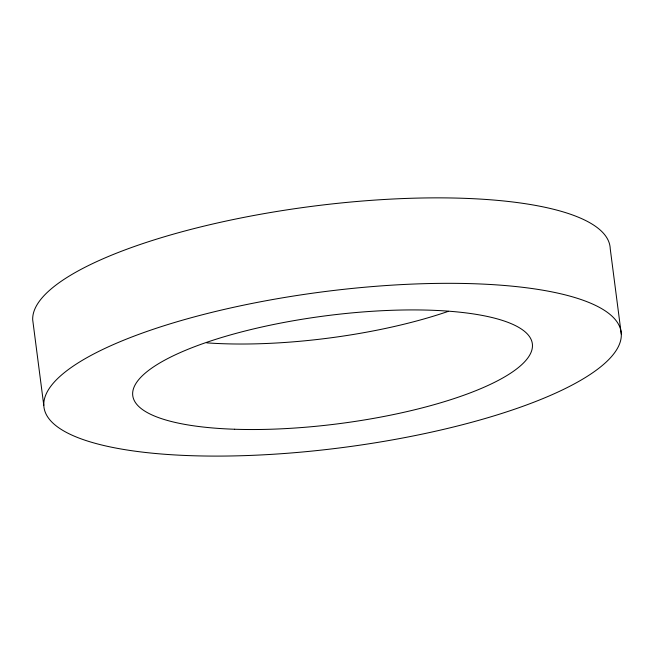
<?xml version="1.0" encoding="UTF-8"?>
<svg xmlns="http://www.w3.org/2000/svg" width="654" height="654" viewBox="0 0 654 654"><rect width="100%" height="100%" fill="white"/><g stroke="black" fill="none" stroke-linecap="round" stroke-linejoin="round"><path stroke-width="0.98" d="M621.3 334.169A291.014 78.488 -7.4 0 0 185.18 319.414A291.014 78.488 -7.4 0 0 191.132 455.683A291.014 78.488 -7.4 0 0 621.3 334.169L610.223 248.659A291.014 78.488 -7.4 0 0 318.024 205.569A291.014 78.488 -7.4 0 0 32.7 319.831L43.777 405.341M448.382 311.32A201.473 54.339 -7.4 0 1 206.721 342.851M234.639 429.245A201.473 54.339 -7.4 0 0 532.454 345.116A201.473 54.339 -7.4 0 0 230.527 334.905A201.473 54.339 -7.4 0 0 234.639 429.245"/></g></svg>
